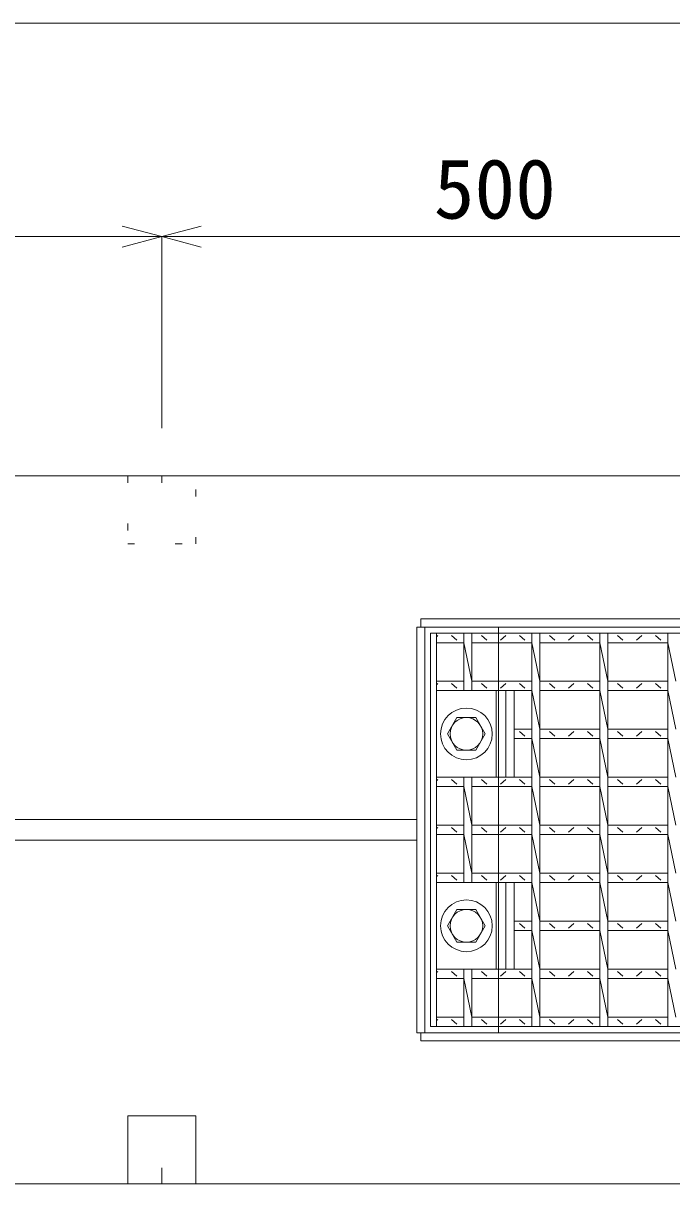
# Model space of a CAD drawing. Units: millimetres, scale not verified. Extents: x 234 to 5784, y 107 to 4112.
# Drawn here: x 1185 to 1662, y 1009 to 1861 of the extents above; entities that cross this region are included whole.
import ezdxf
from ezdxf.enums import TextEntityAlignment as Align

# ---------------------------------------------------------------- set-up
doc = ezdxf.new("R2010")
doc.units = ezdxf.units.MM
doc.header["$LTSCALE"] = 20
doc.linetypes.add('DOTTED', pattern=[1.75, 0.25, -1.5])
doc.layers.add('0-1', color=7, linetype='Continuous', lineweight=18)
doc.styles.add('ＭＳ ゴシック', font='')
doc.styles.get('ＭＳ ゴシック').set_extended_font_data('MS Gothic')

msp = doc.modelspace()

# ---------------------------------------------------------------- linework, layer by layer
at = {"layer": '0-1'}
for p, q in [((786.98, 1861.25), (2786.98, 1861.25)), ((1286.98, 1704.51), (1258.01, 1712.28)), ((1286.98, 1704.51), (1315.96, 1712.28)), ((786.98, 1704.51), (1286.98, 1704.51)), ((1286.98, 1704.51), (1258.01, 1696.75)), ((1286.98, 1704.51), (1286.98, 1563.85)), ((1286.98, 1704.51), (1786.98, 1704.51)), ((1286.98, 1704.51), (1315.96, 1696.75)), ((2786.98, 1528.69), (786.98, 1528.69)), ((1474.48, 1119.69), (1474.48, 1417.69)), ((1474.48, 1417.69), (1480.48, 1417.69)), ((1474.48, 1417.69), (1534.48, 1417.69)), ((1477.48, 1417.69), (1477.48, 1423.69)), ((2096.48, 1423.69), (1477.48, 1423.69)), ((2096.48, 1417.69), (1477.48, 1417.69)), ((1480.48, 1119.69), (1480.48, 1417.69)), ((1534.48, 1119.69), (1534.48, 1417.69)), ((1484.48, 1124.19), (1484.48, 1413.19)), ((2089.48, 1413.19), (1484.48, 1413.19)), ((1484.48, 1124.19), (1484.48, 1413.19)), ((1488.98, 1413.19), (1484.48, 1413.19)), ((1508.98, 1413.19), (1488.98, 1413.19)), ((1488.98, 1124.19), (1488.98, 1413.19)), ((1489.98, 1411.44), (1488.98, 1410.57)), ((1503.98, 1407.94), (1499.98, 1411.44)), ((1508.98, 1370.94), (1508.98, 1413.19)), ((1514.98, 1413.19), (1508.98, 1413.19)), ((1558.98, 1413.19), (1514.98, 1413.19)), ((1514.98, 1370.94), (1514.98, 1413.19)), ((1525.98, 1407.94), (1521.98, 1411.44)), ((1539.98, 1411.44), (1535.98, 1407.94)), ((1553.98, 1407.94), (1549.98, 1411.44)), ((1558.98, 1124.19), (1558.98, 1413.19)), ((1564.98, 1413.19), (1558.98, 1413.19)), ((1608.98, 1413.19), (1564.98, 1413.19)), ((1564.98, 1124.19), (1564.98, 1413.19)), ((1575.98, 1407.94), (1571.98, 1411.44)), ((1589.98, 1411.44), (1585.98, 1407.94)), ((1603.98, 1407.94), (1599.98, 1411.44)), ((1608.98, 1124.19), (1608.98, 1413.19)), ((1614.98, 1413.19), (1608.98, 1413.19)), ((1658.98, 1413.19), (1614.98, 1413.19)), ((1614.98, 1124.19), (1614.98, 1413.19)), ((1625.98, 1407.94), (1621.98, 1411.44)), ((1639.98, 1411.44), (1635.98, 1407.94)), ((1653.98, 1407.94), (1649.98, 1411.44)), ((1658.98, 1124.19), (1658.98, 1413.19)), ((1664.98, 1413.19), (1658.98, 1413.19)), ((1508.98, 1406.19), (1488.98, 1406.19)), ((1514.98, 1377.94), (1508.98, 1406.19)), ((1558.98, 1406.19), (1514.98, 1406.19)), ((1564.98, 1377.94), (1558.98, 1406.19)), ((1608.98, 1406.19), (1564.98, 1406.19)), ((1614.98, 1377.94), (1608.98, 1406.19)), ((1658.98, 1406.19), (1614.98, 1406.19)), ((1664.98, 1377.94), (1658.98, 1406.19)), ((1508.98, 1377.94), (1488.98, 1377.94)), ((1489.98, 1376.19), (1488.98, 1375.32)), ((1503.98, 1372.69), (1499.98, 1376.19)), ((1558.98, 1377.94), (1514.98, 1377.94)), ((1525.98, 1372.69), (1521.98, 1376.19)), ((1539.98, 1376.19), (1535.98, 1372.69)), ((1553.98, 1372.69), (1549.98, 1376.19)), ((1608.98, 1377.94), (1564.98, 1377.94)), ((1575.98, 1372.69), (1571.98, 1376.19)), ((1589.98, 1376.19), (1585.98, 1372.69)), ((1603.98, 1372.69), (1599.98, 1376.19)), ((1658.98, 1377.94), (1614.98, 1377.94)), ((1625.98, 1372.69), (1621.98, 1376.19)), ((1639.98, 1376.19), (1635.98, 1372.69)), ((1653.98, 1372.69), (1649.98, 1376.19)), ((1539.98, 1370.94), (1488.98, 1370.94)), ((1508.98, 1370.94), (1488.98, 1370.94)), ((1514.98, 1370.94), (1508.98, 1370.94)), ((1558.98, 1370.94), (1514.98, 1370.94)), ((1532.98, 1307.44), (1532.98, 1370.94)), ((1539.98, 1307.44), (1539.98, 1370.94)), ((1539.98, 1307.44), (1539.98, 1370.94)), ((1545.98, 1370.94), (1539.98, 1370.94)), ((1545.98, 1307.44), (1545.98, 1370.94)), ((1564.98, 1342.69), (1558.98, 1370.94)), ((1608.98, 1370.94), (1564.98, 1370.94)), ((1614.98, 1342.69), (1608.98, 1370.94)), ((1658.98, 1370.94), (1614.98, 1370.94)), ((1664.98, 1342.69), (1658.98, 1370.94)), ((1504.06, 1351.19), (1497.13, 1339.19)), ((1517.91, 1351.19), (1504.06, 1351.19)), ((1524.84, 1339.19), (1517.91, 1351.19)), ((1497.13, 1339.19), (1504.06, 1327.19)), ((1517.91, 1327.19), (1524.84, 1339.19)), ((1558.98, 1342.69), (1545.98, 1342.69)), ((1553.98, 1337.44), (1549.98, 1340.94)), ((1608.98, 1342.69), (1564.98, 1342.69)), ((1575.98, 1337.44), (1571.98, 1340.94)), ((1589.98, 1340.94), (1585.98, 1337.44)), ((1603.98, 1337.44), (1599.98, 1340.94)), ((1658.98, 1342.69), (1614.98, 1342.69)), ((1625.98, 1337.44), (1621.98, 1340.94)), ((1639.98, 1340.94), (1635.98, 1337.44)), ((1653.98, 1337.44), (1649.98, 1340.94)), ((1558.98, 1335.69), (1545.98, 1335.69)), ((1564.98, 1307.44), (1558.98, 1335.69)), ((1608.98, 1335.69), (1564.98, 1335.69)), ((1614.98, 1307.44), (1608.98, 1335.69)), ((1658.98, 1335.69), (1614.98, 1335.69)), ((1664.98, 1307.44), (1658.98, 1335.69)), ((1504.06, 1327.19), (1517.91, 1327.19)), ((1488.98, 1307.44), (1539.98, 1307.44)), ((1508.98, 1307.44), (1488.98, 1307.44)), ((1489.98, 1305.69), (1488.98, 1304.82)), ((1503.98, 1302.19), (1499.98, 1305.69)), ((1508.98, 1229.94), (1508.98, 1307.44)), ((1514.98, 1307.44), (1508.98, 1307.44)), ((1558.98, 1307.44), (1514.98, 1307.44)), ((1514.98, 1229.94), (1514.98, 1307.44)), ((1525.98, 1302.19), (1521.98, 1305.69)), ((1539.98, 1305.69), (1535.98, 1302.19)), ((1545.98, 1307.44), (1539.98, 1307.44)), ((1553.98, 1302.19), (1549.98, 1305.69)), ((1608.98, 1307.44), (1564.98, 1307.44)), ((1575.98, 1302.19), (1571.98, 1305.69)), ((1589.98, 1305.69), (1585.98, 1302.19)), ((1603.98, 1302.19), (1599.98, 1305.69)), ((1658.98, 1307.44), (1614.98, 1307.44)), ((1625.98, 1302.19), (1621.98, 1305.69)), ((1639.98, 1305.69), (1635.98, 1302.19)), ((1653.98, 1302.19), (1649.98, 1305.69)), ((1508.98, 1300.44), (1488.98, 1300.44)), ((1514.98, 1272.19), (1508.98, 1300.44)), ((1558.98, 1300.44), (1514.98, 1300.44)), ((1564.98, 1272.19), (1558.98, 1300.44)), ((1608.98, 1300.44), (1564.98, 1300.44)), ((1614.98, 1272.19), (1608.98, 1300.44)), ((1658.98, 1300.44), (1614.98, 1300.44)), ((1664.98, 1272.19), (1658.98, 1300.44)), ((1474.48, 1276.19), (786.98, 1276.19)), ((1508.98, 1272.19), (1488.98, 1272.19)), ((1489.98, 1270.44), (1488.98, 1269.57)), ((1503.98, 1266.94), (1499.98, 1270.44)), ((1558.98, 1272.19), (1514.98, 1272.19)), ((1525.98, 1266.94), (1521.98, 1270.44)), ((1539.98, 1270.44), (1535.98, 1266.94)), ((1553.98, 1266.94), (1549.98, 1270.44)), ((1608.98, 1272.19), (1564.98, 1272.19)), ((1575.98, 1266.94), (1571.98, 1270.44)), ((1589.98, 1270.44), (1585.98, 1266.94)), ((1603.98, 1266.94), (1599.98, 1270.44)), ((1658.98, 1272.19), (1614.98, 1272.19)), ((1625.98, 1266.94), (1621.98, 1270.44)), ((1639.98, 1270.44), (1635.98, 1266.94)), ((1653.98, 1266.94), (1649.98, 1270.44)), ((1508.98, 1265.19), (1488.98, 1265.19)), ((1514.98, 1236.94), (1508.98, 1265.19)), ((1558.98, 1265.19), (1514.98, 1265.19)), ((1564.98, 1236.94), (1558.98, 1265.19)), ((1608.98, 1265.19), (1564.98, 1265.19)), ((1614.98, 1236.94), (1608.98, 1265.19)), ((1658.98, 1265.19), (1614.98, 1265.19)), ((1664.98, 1236.94), (1658.98, 1265.19)), ((1474.48, 1261.19), (786.98, 1261.19)), ((1508.98, 1236.94), (1488.98, 1236.94)), ((1558.98, 1236.94), (1514.98, 1236.94)), ((1608.98, 1236.94), (1564.98, 1236.94)), ((1658.98, 1236.94), (1614.98, 1236.94)), ((1489.98, 1235.19), (1488.98, 1234.32)), ((1539.98, 1229.94), (1488.98, 1229.94)), ((1508.98, 1229.94), (1488.98, 1229.94)), ((1503.98, 1231.69), (1499.98, 1235.19)), ((1514.98, 1229.94), (1508.98, 1229.94)), ((1558.98, 1229.94), (1514.98, 1229.94)), ((1525.98, 1231.69), (1521.98, 1235.19)), ((1532.98, 1166.44), (1532.98, 1229.94)), ((1539.98, 1235.19), (1535.98, 1231.69)), ((1539.98, 1166.44), (1539.98, 1229.94)), ((1539.98, 1166.44), (1539.98, 1229.94)), ((1545.98, 1229.94), (1539.98, 1229.94)), ((1545.98, 1166.44), (1545.98, 1229.94)), ((1553.98, 1231.69), (1549.98, 1235.19)), ((1564.98, 1201.69), (1558.98, 1229.94)), ((1608.98, 1229.94), (1564.98, 1229.94)), ((1575.98, 1231.69), (1571.98, 1235.19)), ((1589.98, 1235.19), (1585.98, 1231.69)), ((1603.98, 1231.69), (1599.98, 1235.19)), ((1614.98, 1201.69), (1608.98, 1229.94)), ((1658.98, 1229.94), (1614.98, 1229.94)), ((1625.98, 1231.69), (1621.98, 1235.19)), ((1639.98, 1235.19), (1635.98, 1231.69)), ((1653.98, 1231.69), (1649.98, 1235.19)), ((1664.98, 1201.69), (1658.98, 1229.94)), ((1504.06, 1210.19), (1497.13, 1198.19)), ((1517.91, 1210.19), (1504.06, 1210.19)), ((1524.84, 1198.19), (1517.91, 1210.19)), ((1497.13, 1198.19), (1504.06, 1186.19)), ((1517.91, 1186.19), (1524.84, 1198.19)), ((1558.98, 1201.69), (1545.98, 1201.69)), ((1558.98, 1194.69), (1545.98, 1194.69)), ((1553.98, 1196.44), (1549.98, 1199.94)), ((1564.98, 1166.44), (1558.98, 1194.69)), ((1608.98, 1201.69), (1564.98, 1201.69)), ((1608.98, 1194.69), (1564.98, 1194.69)), ((1575.98, 1196.44), (1571.98, 1199.94)), ((1589.98, 1199.94), (1585.98, 1196.44)), ((1603.98, 1196.44), (1599.98, 1199.94)), ((1614.98, 1166.44), (1608.98, 1194.69)), ((1658.98, 1201.69), (1614.98, 1201.69)), ((1658.98, 1194.69), (1614.98, 1194.69)), ((1625.98, 1196.44), (1621.98, 1199.94)), ((1639.98, 1199.94), (1635.98, 1196.44)), ((1653.98, 1196.44), (1649.98, 1199.94)), ((1664.98, 1166.44), (1658.98, 1194.69)), ((1504.06, 1186.19), (1517.91, 1186.19)), ((1488.98, 1166.44), (1539.98, 1166.44)), ((1508.98, 1166.44), (1488.98, 1166.44)), ((1489.98, 1164.69), (1488.98, 1163.82)), ((1503.98, 1161.19), (1499.98, 1164.69)), ((1508.98, 1124.19), (1508.98, 1166.44)), ((1514.98, 1166.44), (1508.98, 1166.44)), ((1558.98, 1166.44), (1514.98, 1166.44)), ((1514.98, 1124.19), (1514.98, 1166.44)), ((1525.98, 1161.19), (1521.98, 1164.69)), ((1539.98, 1164.69), (1535.98, 1161.19)), ((1545.98, 1166.44), (1539.98, 1166.44)), ((1553.98, 1161.19), (1549.98, 1164.69)), ((1608.98, 1166.44), (1564.98, 1166.44)), ((1575.98, 1161.19), (1571.98, 1164.69)), ((1589.98, 1164.69), (1585.98, 1161.19)), ((1603.98, 1161.19), (1599.98, 1164.69)), ((1658.98, 1166.44), (1614.98, 1166.44)), ((1625.98, 1161.19), (1621.98, 1164.69)), ((1639.98, 1164.69), (1635.98, 1161.19)), ((1653.98, 1161.19), (1649.98, 1164.69)), ((1508.98, 1159.44), (1488.98, 1159.44)), ((1514.98, 1131.19), (1508.98, 1159.44)), ((1558.98, 1159.44), (1514.98, 1159.44)), ((1564.98, 1131.19), (1558.98, 1159.44)), ((1608.98, 1159.44), (1564.98, 1159.44)), ((1614.98, 1131.19), (1608.98, 1159.44)), ((1658.98, 1159.44), (1614.98, 1159.44)), ((1664.98, 1131.19), (1658.98, 1159.44)), ((1508.98, 1131.19), (1488.98, 1131.19)), ((1489.98, 1129.44), (1488.98, 1128.57)), ((1503.98, 1125.94), (1499.98, 1129.44)), ((1558.98, 1131.19), (1514.98, 1131.19)), ((1525.98, 1125.94), (1521.98, 1129.44)), ((1539.98, 1129.44), (1535.98, 1125.94)), ((1553.98, 1125.94), (1549.98, 1129.44)), ((1608.98, 1131.19), (1564.98, 1131.19)), ((1575.98, 1125.94), (1571.98, 1129.44)), ((1589.98, 1129.44), (1585.98, 1125.94)), ((1603.98, 1125.94), (1599.98, 1129.44)), ((1658.98, 1131.19), (1614.98, 1131.19)), ((1625.98, 1125.94), (1621.98, 1129.44)), ((1639.98, 1129.44), (1635.98, 1125.94)), ((1653.98, 1125.94), (1649.98, 1129.44)), ((1474.48, 1119.69), (1480.48, 1119.69)), ((1474.48, 1119.69), (1534.48, 1119.69)), ((1477.48, 1113.69), (1477.48, 1119.69)), ((2096.48, 1119.69), (1477.48, 1119.69)), ((2089.48, 1124.19), (1484.48, 1124.19)), ((1488.98, 1124.19), (1484.48, 1124.19)), ((1508.98, 1124.19), (1488.98, 1124.19)), ((1514.98, 1124.19), (1508.98, 1124.19)), ((1558.98, 1124.19), (1514.98, 1124.19)), ((1564.98, 1124.19), (1558.98, 1124.19)), ((1608.98, 1124.19), (1564.98, 1124.19)), ((1614.98, 1124.19), (1608.98, 1124.19)), ((1658.98, 1124.19), (1614.98, 1124.19)), ((1664.98, 1124.19), (1658.98, 1124.19)), ((2096.48, 1113.69), (1477.48, 1113.69)), ((1311.98, 1058.69), (1261.98, 1058.69)), ((1261.98, 1058.69), (1261.98, 1008.69)), ((1311.98, 1008.69), (1311.98, 1058.69)), ((1286.98, 1008.69), (1286.98, 1020.43)), ((786.98, 1008.69), (2786.98, 1008.69)), ((794.3, 1008.69), (2456.96, 1008.69)), ((1261.98, 1008.69), (1311.98, 1008.69))]:
    msp.add_line(p, q, dxfattribs=at)
at = {"layer": '0-1', "linetype": 'DOTTED'}
for p, q in [((1311.98, 1528.69), (1261.98, 1528.69)), ((1261.98, 1528.69), (1261.98, 1478.69)), ((1286.98, 1528.69), (1286.98, 1516.96)), ((1311.98, 1478.69), (1311.98, 1528.69)), ((1261.98, 1478.69), (1311.98, 1478.69))]:
    msp.add_line(p, q, dxfattribs=at)
at = {"layer": '0-1'}
for centre, radius in [((1510.98, 1339.19), 19), ((1510.98, 1339.19), 12), ((1510.98, 1198.19), 19), ((1510.98, 1198.19), 12)]:
    msp.add_circle(centre, radius, dxfattribs=at)

# ---------------------------------------------------------------- texts
at = {"layer": '0-1', "style": 'ＭＳ ゴシック'}
msp.add_text('500', height=43.99, dxfattribs=at).set_placement((1486.98, 1704.51), align=Align.BOTTOM_LEFT)

doc.saveas('drawing.dxf')
